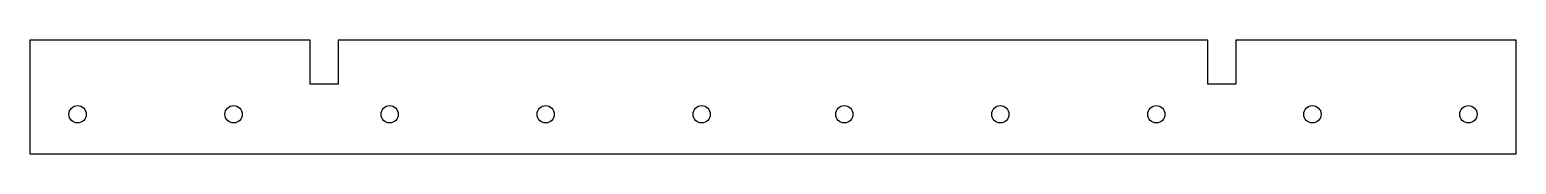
# Model space of a CAD drawing. Header units: millimetres. Extents: x -125 to 125, y -87 to -68.
import ezdxf

# ---------------------------------------------------------------- set-up
doc = ezdxf.new("R2010")
doc.units = ezdxf.units.MM
doc.layers.add('CUTOUTS', color=1, linetype='CONTINUOUS')
doc.layers.add('PERIMETER', color=5, linetype='CONTINUOUS')

msp = doc.modelspace()

# ---------------------------------------------------------------- linework, layer by layer
at = {"layer": 'CUTOUTS'}
for centre in [(-117, -80), (-90.75, -80), (-64.5, -80), (-38.25, -80), (-12, -80), (12, -80), (38.25, -80), (64.5, -80), (90.75, -80), (117, -80)]:
    msp.add_circle(centre, 1.45, dxfattribs=at)
at = {"layer": 'PERIMETER'}
msp.add_lwpolyline([(125.05, -86.65), (125.05, -67.55), (77.85, -67.55), (77.85, -74.95), (73.15, -74.95), (73.15, -67.55), (-73.15, -67.55), (-73.15, -74.95), (-77.85, -74.95), (-77.85, -67.55), (-125.05, -67.55), (-125.05, -86.65)], close=True, dxfattribs=at)

doc.saveas('drawing.dxf')
